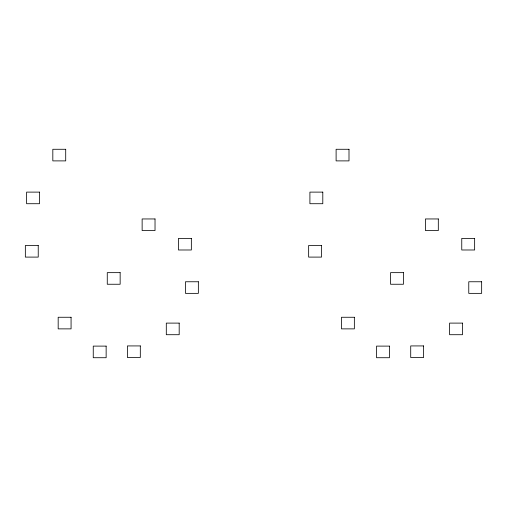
<?xml version="1.0" encoding="UTF-8"?>
<svg xmlns="http://www.w3.org/2000/svg" width="507" height="507" viewBox="0 0 507 507"><rect width="100%" height="100%" fill="white"/><g stroke="black" fill="none" stroke-linecap="round" stroke-linejoin="round"><path stroke-width="0.76" d="M65.707 149.28L52.823 149.28L52.823 160.89L65.707 160.89L65.707 149.28M349 149.28L336.109 149.28L336.109 160.89L349 160.89L349 149.28M39.508 192.115L26.617 192.115L26.617 203.719L39.508 203.719L39.508 192.115M322.794 192.115L309.91 192.115L309.91 203.719L322.794 203.719L322.794 192.115M155.028 218.954L142.137 218.954L142.137 230.565L155.028 230.565L155.028 218.954M438.314 218.954L425.43 218.954L425.43 230.565L438.314 230.565L438.314 218.954M191.354 238.385L178.464 238.385L178.464 249.989L191.354 249.989L191.354 238.385M474.641 238.385L461.757 238.385L461.757 249.989L474.641 249.989L474.641 238.385M38.234 245.489L25.35 245.489L25.35 257.1L38.234 257.1L38.234 245.489M321.527 245.489L308.643 245.489L308.643 257.1L321.527 257.1L321.527 245.489M120.153 272.646L107.269 272.646L107.269 284.25L120.153 284.25L120.153 272.646M403.445 272.646L390.561 272.646L390.561 284.25L403.445 284.25L403.445 272.646M198.357 281.759L185.473 281.759L185.473 293.363L198.357 293.363L198.357 281.759M481.65 281.759L468.766 281.759L468.766 293.363L481.65 293.363L481.65 281.759M71.069 317.262L58.178 317.262L58.178 328.872L71.069 328.872L71.069 317.262M354.355 317.262L341.471 317.262L341.471 328.872L354.355 328.872L354.355 317.262M179.186 323.105L166.302 323.105L166.302 334.709L179.186 334.709L179.186 323.105M462.479 323.105L449.595 323.105L449.595 334.709L462.479 334.709L462.479 323.105M140.312 345.926L127.422 345.926L127.422 357.536L140.312 357.536L140.312 345.926M423.605 345.926L410.714 345.926L410.714 357.536L423.605 357.536L423.605 345.926M106.14 346.11L93.256 346.11L93.256 357.72L106.14 357.72L106.14 346.11M389.433 346.11L376.549 346.11L376.549 357.72L389.433 357.72L389.433 346.11"/></g></svg>
